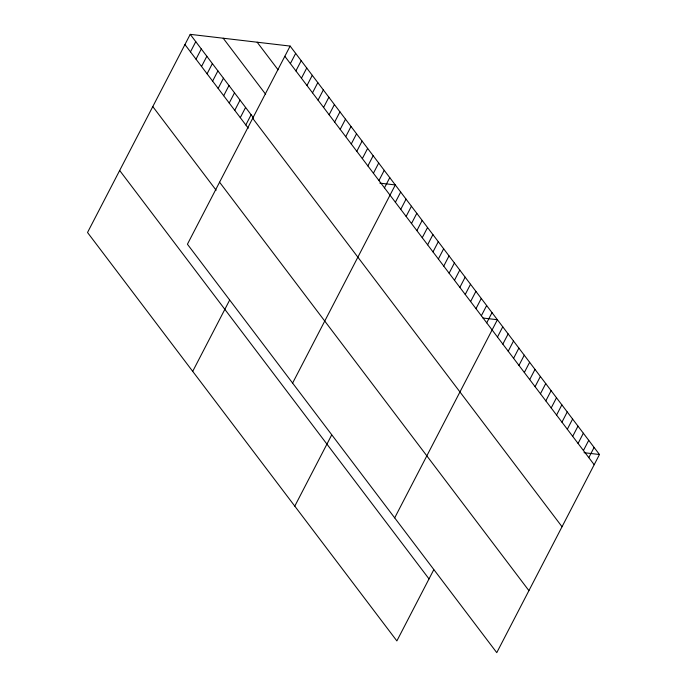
<?xml version="1.0" encoding="UTF-8"?>
<svg xmlns="http://www.w3.org/2000/svg" width="687" height="687" viewBox="0 0 687 687"><rect width="100%" height="100%" fill="white"/><g stroke="black" fill="none" stroke-linecap="round" stroke-linejoin="round"><path stroke-width="1.03" d="M290.129 46.081L187.422 244.22L496.77 652.65L599.476 454.511L290.129 46.081L190.23 34.35L87.524 232.489L396.871 640.919L433.746 569.781M190.471 51.868L195.769 41.658M196.01 59.185L201.3 48.966M201.54 66.493L206.839 56.274M207.079 73.801L212.377 63.582M212.618 81.109L217.908 70.89M218.148 88.417L223.447 78.206M223.687 95.725L228.977 85.514M229.226 103.033L234.516 92.822M234.756 110.341L240.055 100.13M240.295 117.649L245.585 107.438M245.826 124.957L251.124 114.746M290.378 63.599L295.668 53.388M295.908 70.907L301.207 60.696M301.447 78.215L306.737 68.004M306.977 85.523L312.276 75.312M312.516 92.839L317.806 82.62M318.055 100.147L323.345 89.928M323.586 107.455L328.884 97.236M192.704 371.358L229.578 300.21M329.125 114.763L334.414 104.544M334.655 122.071L339.953 111.861M340.194 129.379L345.492 119.169M345.733 136.687L351.023 126.477M351.263 143.995L356.562 133.785M356.802 151.303L362.092 141.093M362.341 158.611L367.631 148.401M367.871 165.919L373.17 155.709M373.41 173.236L378.7 163.017M378.941 180.544L384.239 170.324M384.48 187.852L389.769 177.632M292.602 383.088L395.308 184.94L379.859 183.128M395.386 202.253L400.684 192.042M400.761 209.346L406.051 199.136M406.137 216.439L411.427 206.229M411.504 223.533L416.803 213.322M416.88 230.626L422.17 220.415M422.256 237.719L427.546 227.509M427.623 244.812L432.922 234.602M294.783 506.139L331.666 434.991M432.999 251.906L438.289 241.695M438.375 258.999L443.665 248.788M443.742 266.092L449.04 255.882M449.118 273.186L454.408 262.975M454.485 280.279L459.783 270.068M459.861 287.381L465.159 277.162M465.236 294.474L470.526 284.255M470.604 301.567L475.902 291.348M475.979 308.661L481.278 298.441M481.355 315.754L486.645 305.535M486.722 322.847L492.021 312.628M394.682 517.869L497.397 319.73L482.97 318.029M497.474 337.034L502.764 326.823M502.841 344.127L508.14 333.916M508.217 351.22L513.515 341.01M513.593 358.313L518.883 348.103M518.96 365.407L524.258 355.196M524.336 372.5L529.634 362.289M529.711 379.593L535.001 369.383M535.079 386.687L540.377 376.476M540.454 393.78L545.744 383.569M545.83 400.873L551.12 390.663M551.197 407.966L556.496 397.756M556.573 415.068L561.863 404.849M561.949 422.162L567.239 411.942M567.316 429.255L572.615 419.036M572.692 436.348L577.982 426.129M578.068 443.441L583.357 433.222M583.435 450.535L588.733 440.315M588.811 457.628L594.1 447.417M584.027 452.69L599.476 454.511M284.839 56.291L594.186 464.721M257.161 42.208L278.08 69.816M223.198 38.223L265.637 94.256M190.23 34.35L253.58 117.992M252.696 118.31L562.035 526.74M184.94 44.561L248.29 128.211M219.574 182.201L528.913 590.631M152.789 106.579L216.139 190.222M119.667 170.479L429.014 578.901"/></g></svg>
